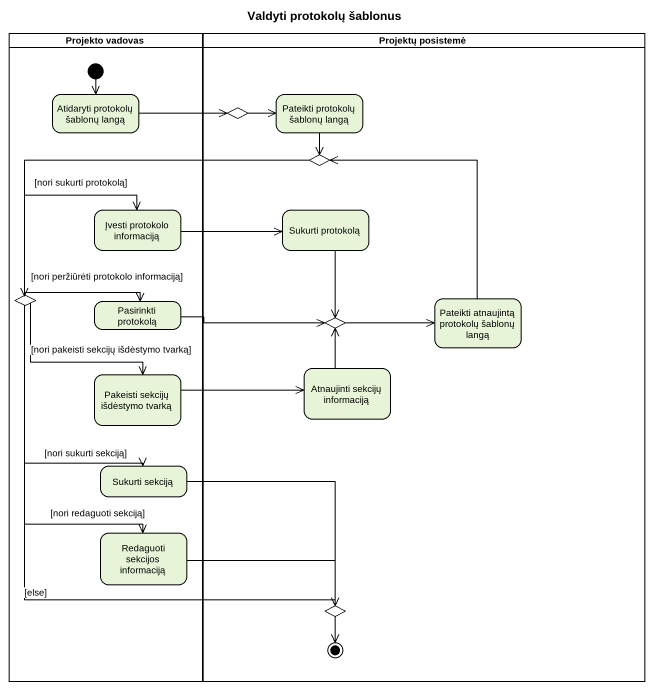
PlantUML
@startuml
title Valdyti protokolų šablonus
hide empty description
state "Projekto vadovas" as Projekto_vadovas <<partition>> {
  state "Atidaryti protokolų šablonų langą" as Atidaryti_protokolų_šablonų
  state "Įvesti protokolo informaciją" as Įvesti_protokolo_informaciją
  state choice3 <<choice>>
  state "Pasirinkti protokolą" as Pasirinkti_protokolą
  state "Pakeisti sekcijų išdėstymo tvarką" as Pakeisti_sekcijų_išdėstymo
  state "Sukurti sekciją" as Sukurti_sekciją
  state "Redaguoti sekcijos informaciją" as Redaguoti_sekcijos
  [*] --> Atidaryti_protokolų_šablonų
}
state "Projektų posistemė" as Projektų_posistemė <<partition>> {
  state "Pateikti protokolų šablonų langą" as Pateikti_protokolų_šablonų
  state choice1 <<choice>>
  state choice2 <<choice>>
  state "Sukurti protokolą" as Sukurti_protokolą
  state choice4 <<choice>>
  state "Pateikti atnaujintą protokolų šablonų langą" as Pateikti_atnaujintą
  state "Atnaujinti sekcijų informaciją" as Atnaujinti_sekcijų
  state choice5 <<choice>>
  choice5 --> [*]
}
Atidaryti_protokolų_šablonų -right-> choice1
Pateikti_protokolų_šablonų --> choice2
choice1 -right-> Pateikti_protokolų_šablonų
choice2 -left-> choice3
Įvesti_protokolo_informaciją -right-> Sukurti_protokolą
Sukurti_protokolą --> choice4
choice3 -up-> Įvesti_protokolo_informaciją : [nori sukurti protokolą]
choice3 -right-> Pasirinkti_protokolą : [nori peržiūrėti protokolo informaciją]
choice3 --> Pakeisti_sekcijų_išdėstymo : [nori pakeisti sekcijų išdėstymo tvarką]
choice3 --> Sukurti_sekciją : [nori sukurti sekciją]
choice3 --> Redaguoti_sekcijos : [nori redaguoti sekciją]
choice3 --> choice5 : [else]
Pasirinkti_protokolą -right-> choice4
choice4 -right-> Pateikti_atnaujintą
Pateikti_atnaujintą -up-> choice2
Pakeisti_sekcijų_išdėstymo -right-> Atnaujinti_sekcijų
Atnaujinti_sekcijų -up-> choice4
Sukurti_sekciją --> choice5
Redaguoti_sekcijos -right-> choice5
@enduml
